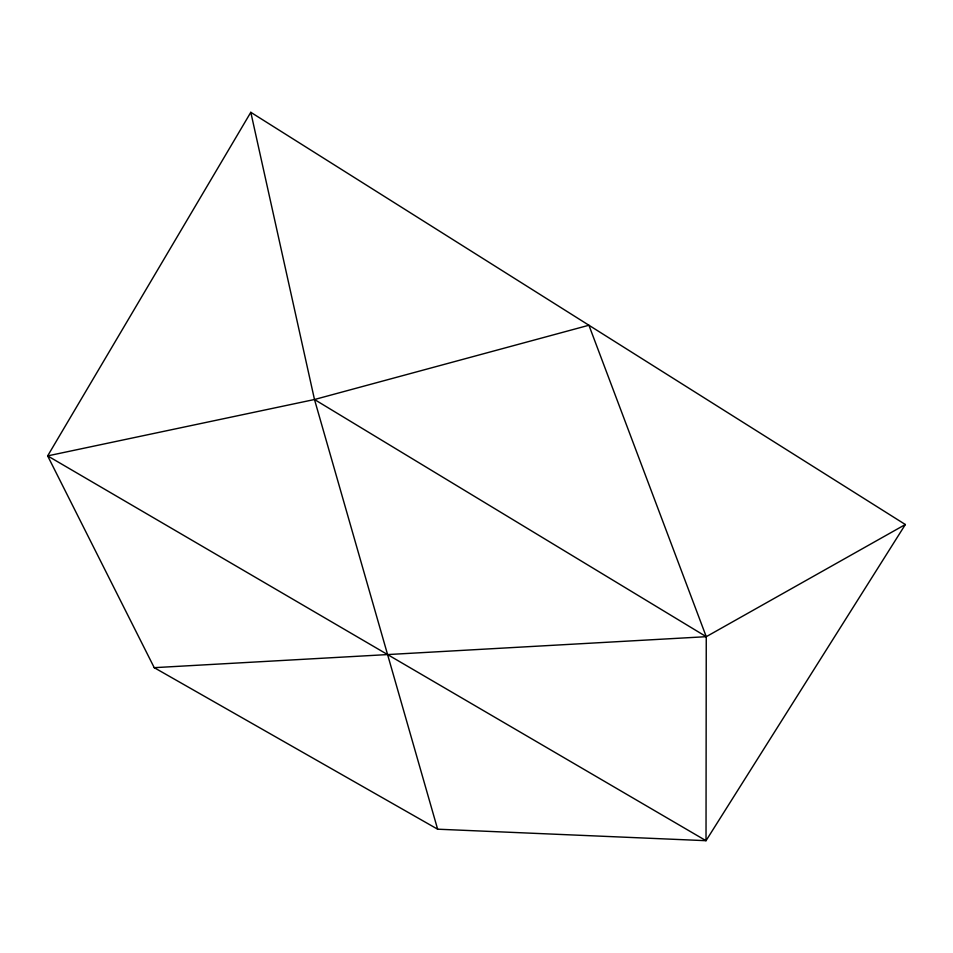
<?xml version="1.0" encoding="UTF-8"?>
<svg xmlns="http://www.w3.org/2000/svg" width="953" height="953" viewBox="0 0 953 953"><rect width="100%" height="100%" fill="white"/><g stroke="black" fill="none" stroke-linecap="round" stroke-linejoin="round"><path stroke-width="1.43" d="M250.806 112.311L314.49 399.51L706.256 636.687L706.018 840.689L437.63 829.193L154.231 667.672L47.65 455.891L250.806 112.311L905.35 524.519L706.018 840.689L47.65 455.891L314.49 399.51L588.918 325.247L706.256 636.687L905.35 524.519M154.231 667.672L706.256 636.687M314.49 399.51L437.63 829.193"/></g></svg>
